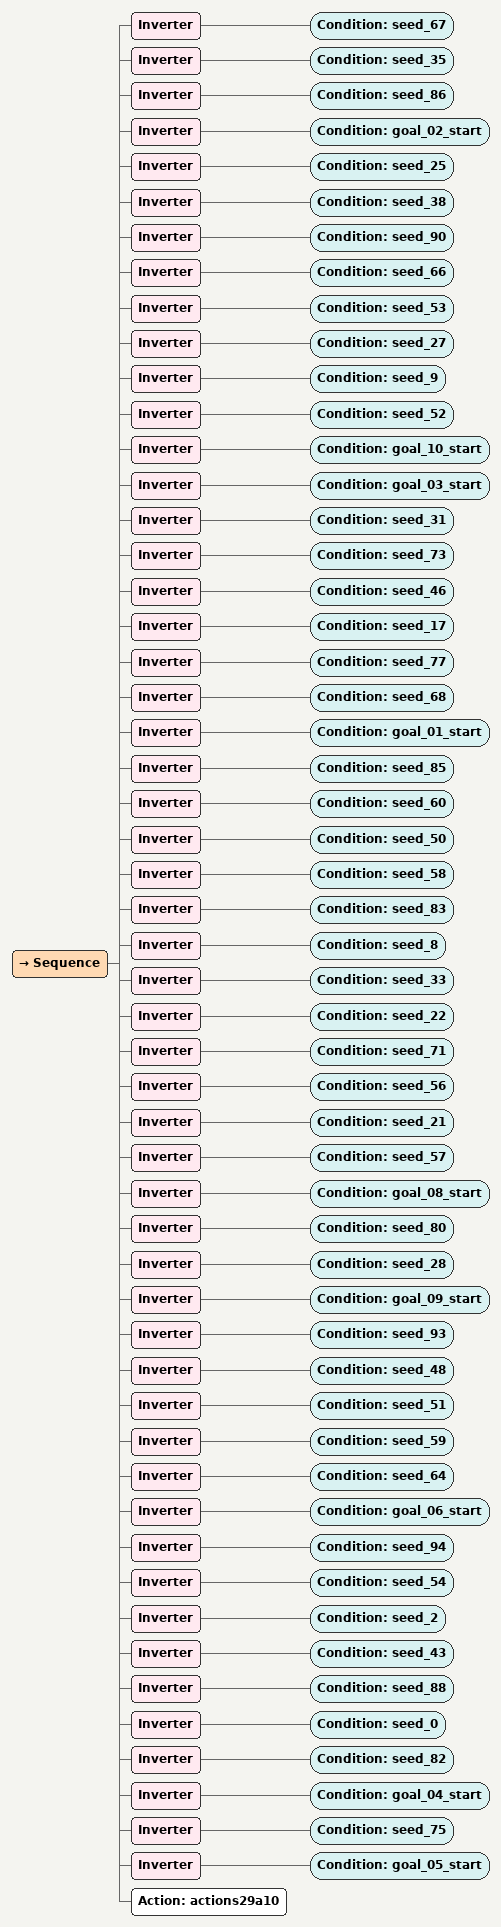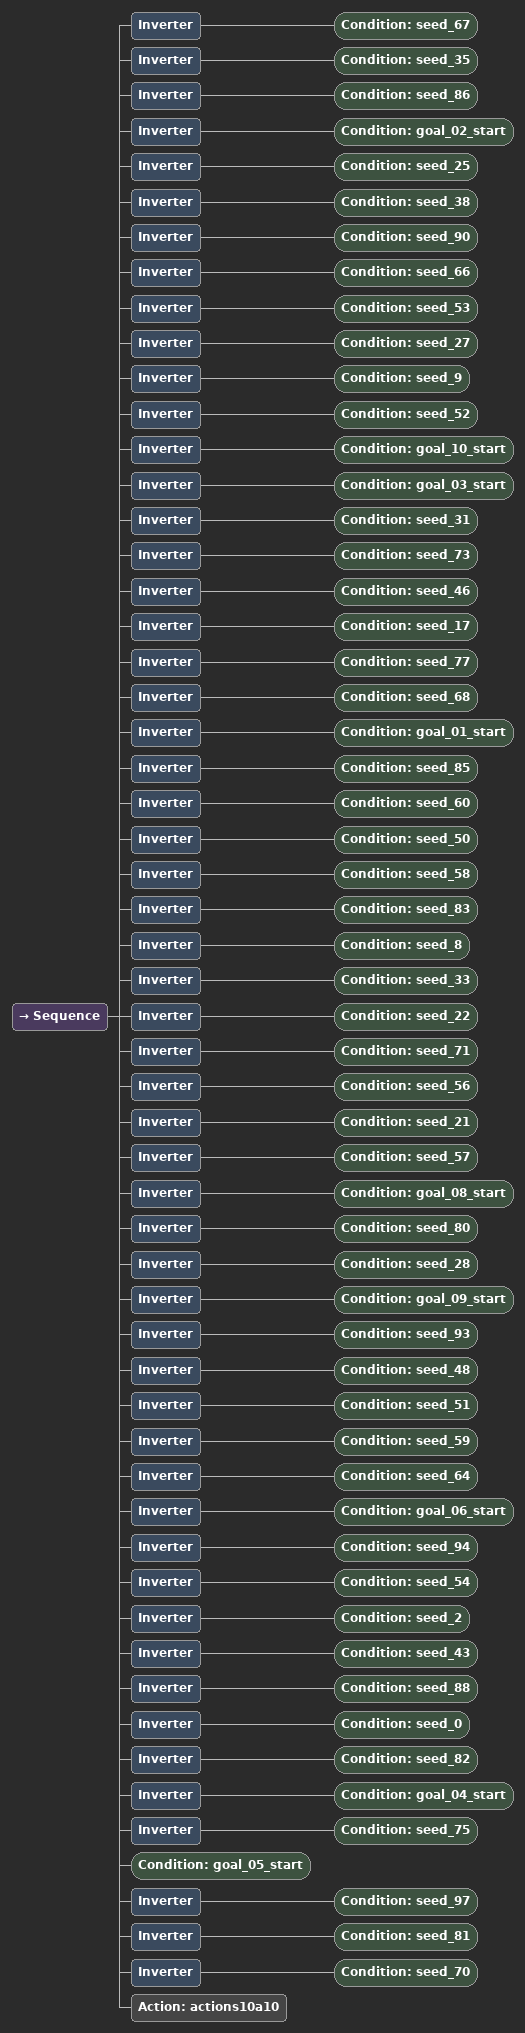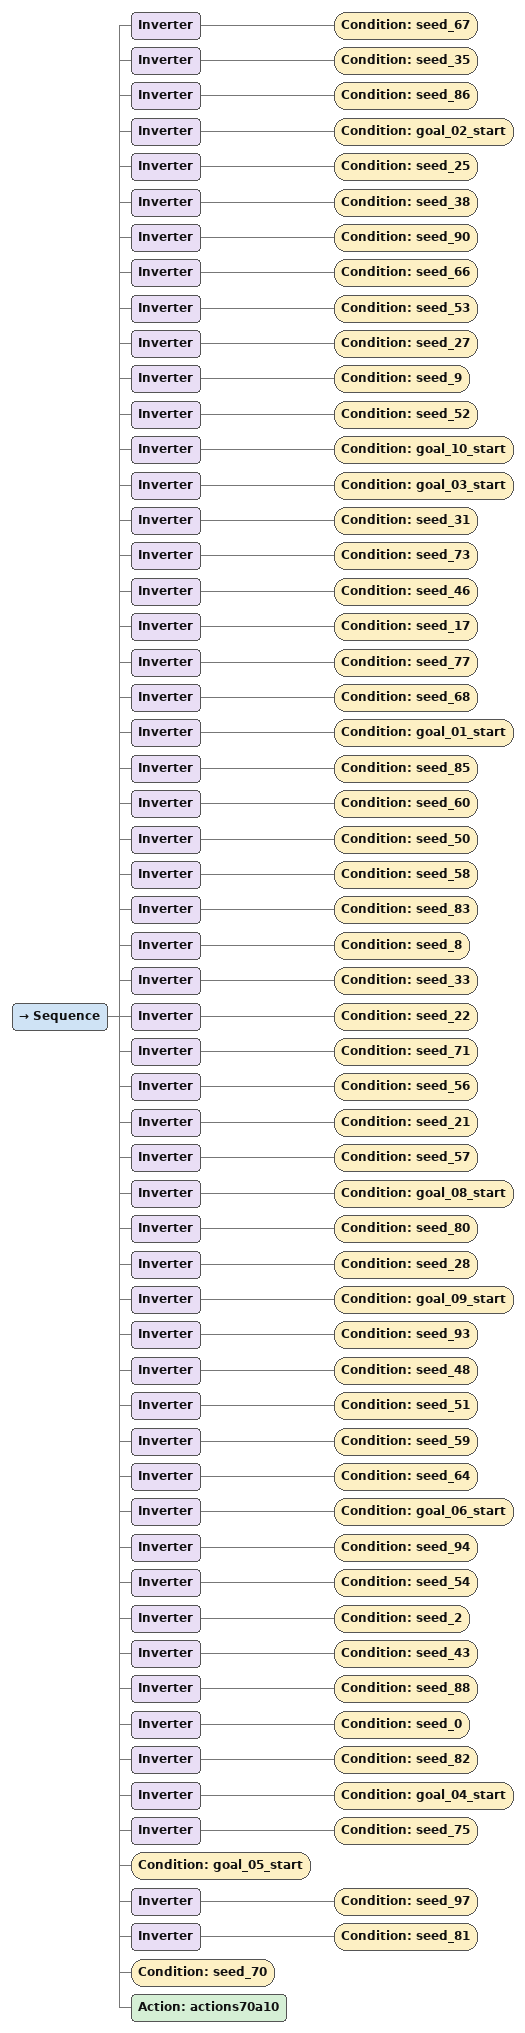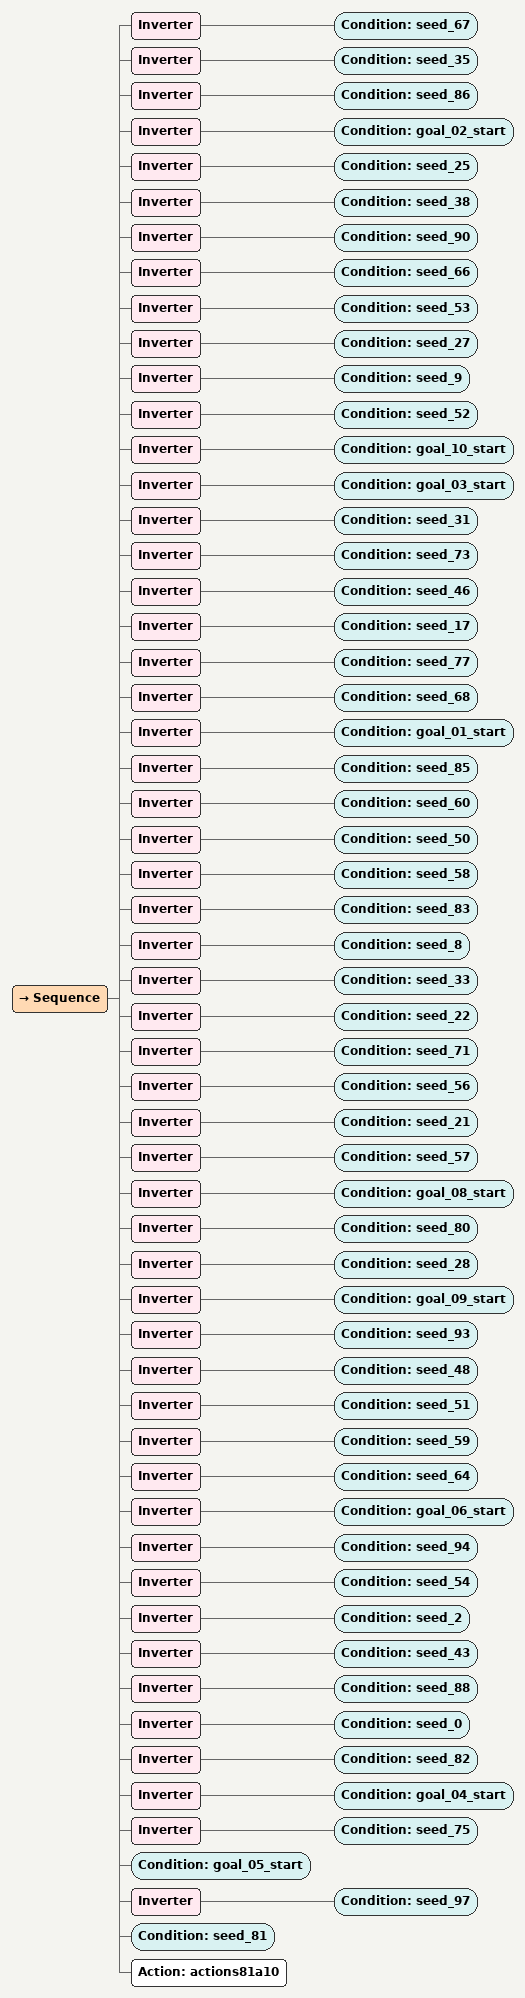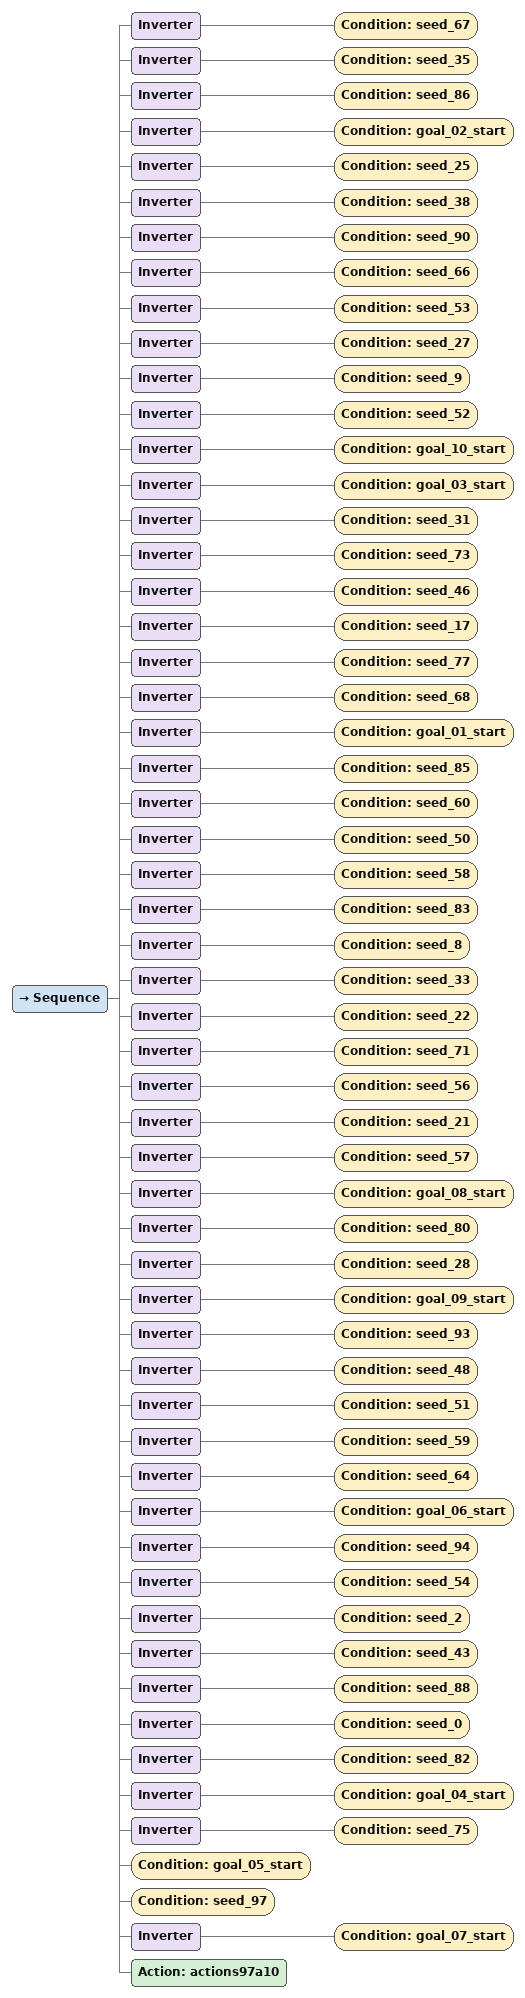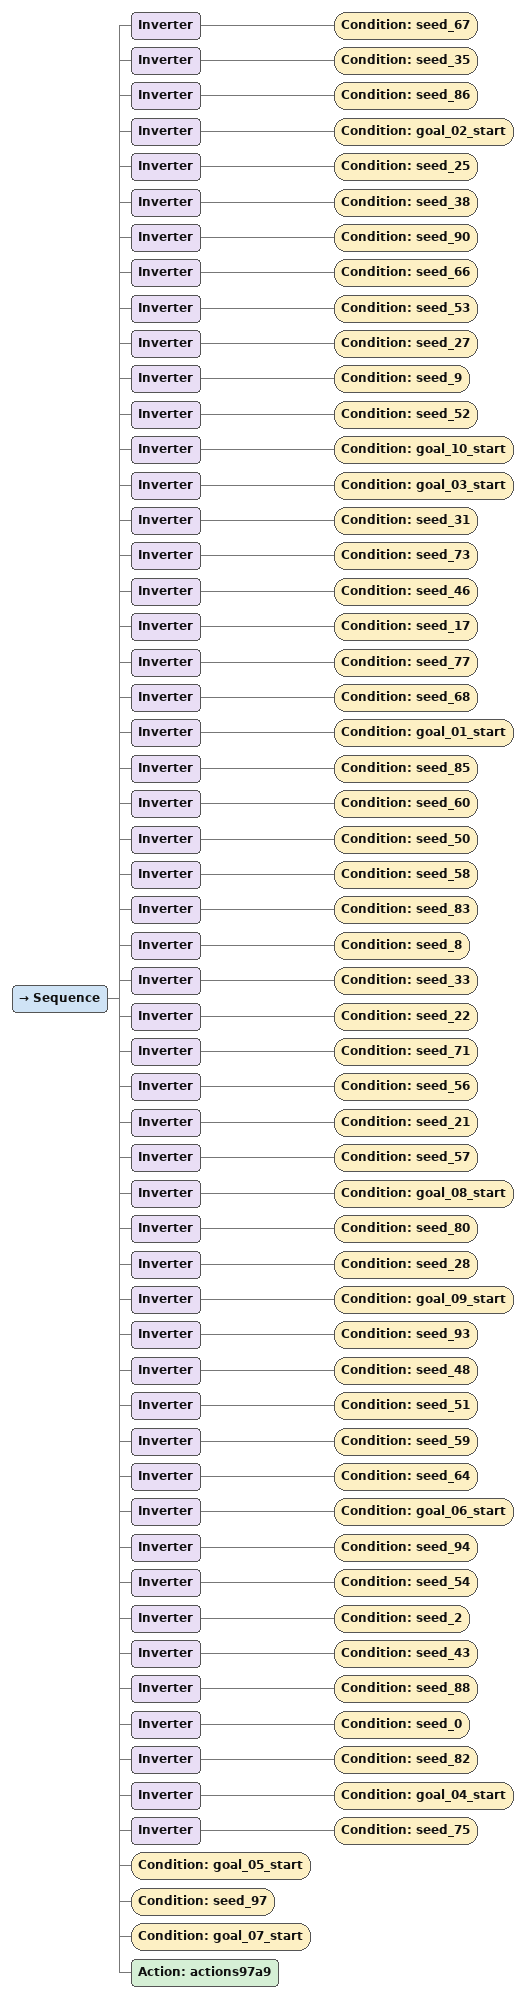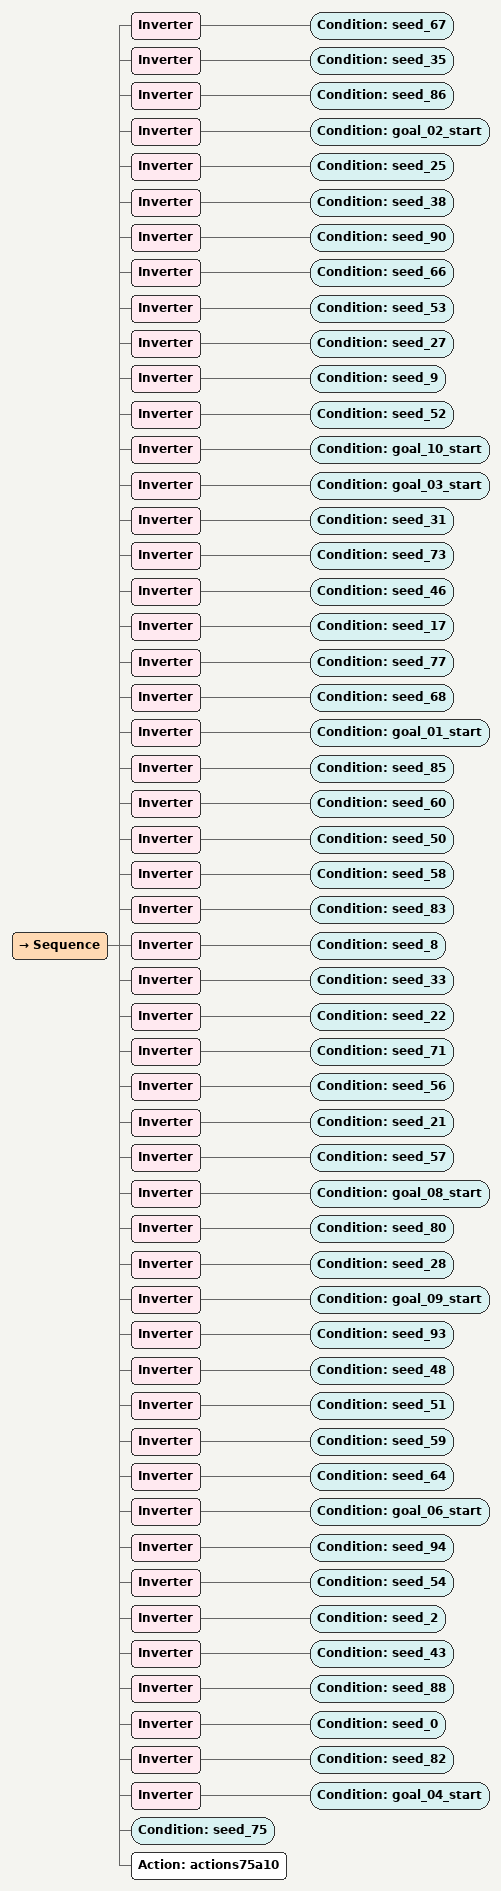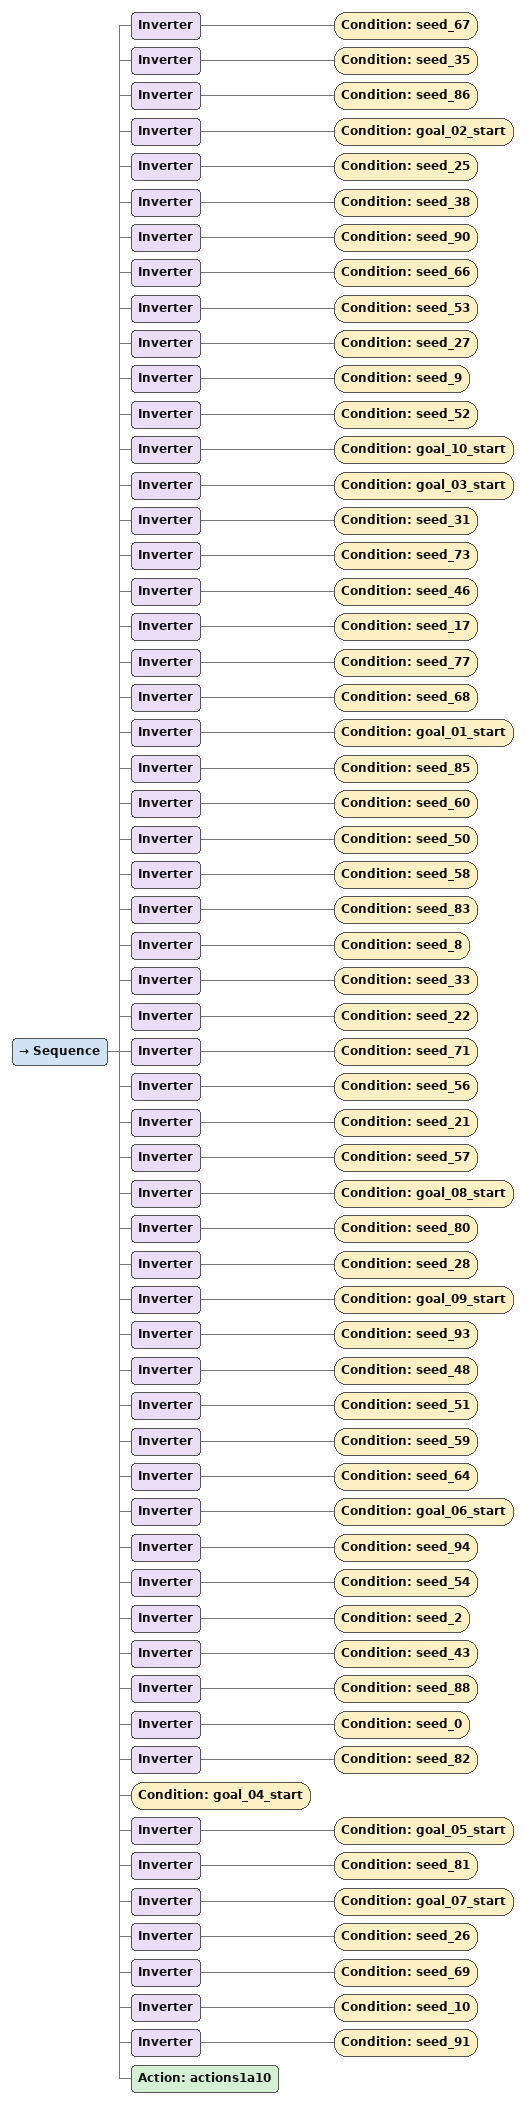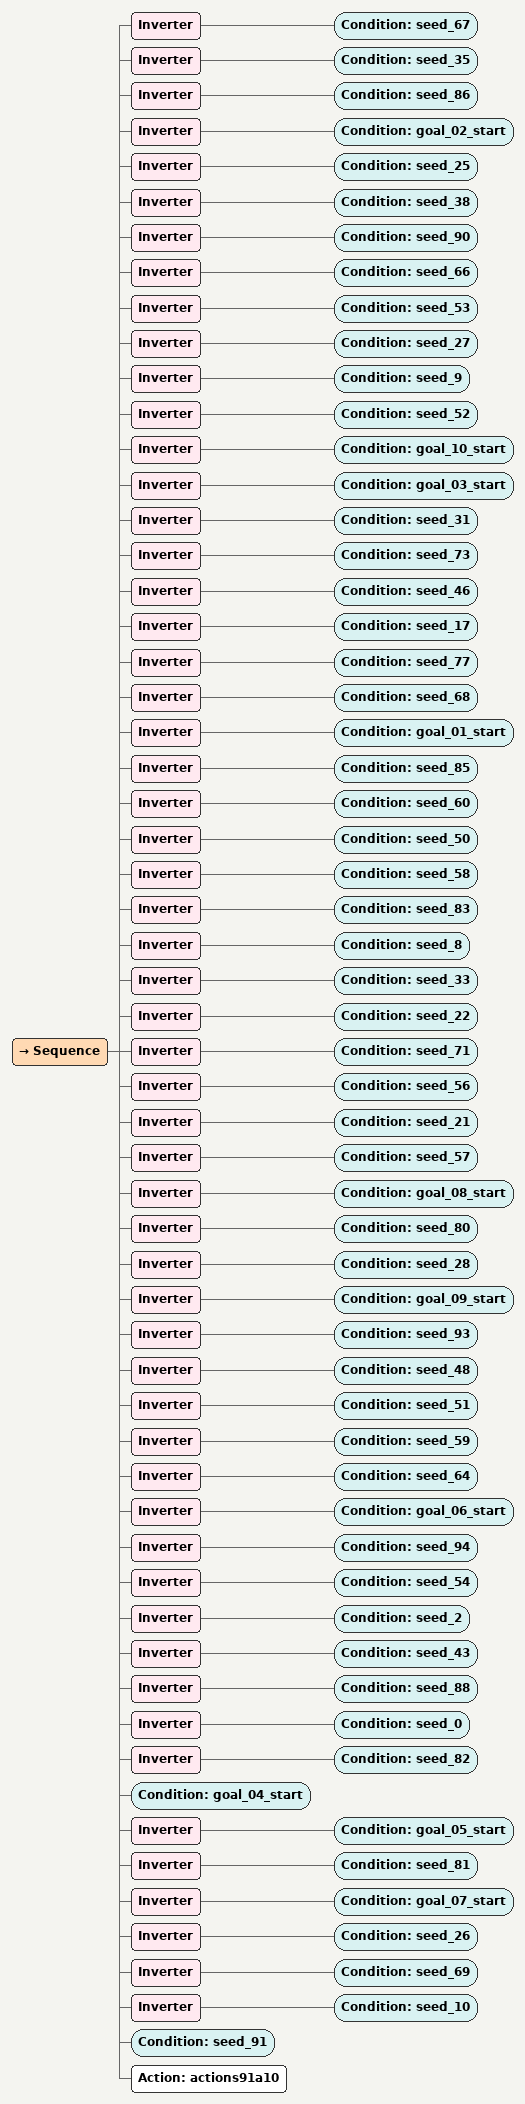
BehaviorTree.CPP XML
<Sequence>
  <Inverter>
    <Condition ID="seed_67"/>
  </Inverter>
  <Inverter>
    <Condition ID="seed_35"/>
  </Inverter>
  <Inverter>
    <Condition ID="seed_86"/>
  </Inverter>
  <Inverter>
    <Condition ID="goal_02_start"/>
  </Inverter>
  <Inverter>
    <Condition ID="seed_25"/>
  </Inverter>
  <Inverter>
    <Condition ID="seed_38"/>
  </Inverter>
  <Inverter>
    <Condition ID="seed_90"/>
  </Inverter>
  <Inverter>
    <Condition ID="seed_66"/>
  </Inverter>
  <Inverter>
    <Condition ID="seed_53"/>
  </Inverter>
  <Inverter>
    <Condition ID="seed_27"/>
  </Inverter>
  <Inverter>
    <Condition ID="seed_9"/>
  </Inverter>
  <Inverter>
    <Condition ID="seed_52"/>
  </Inverter>
  <Inverter>
    <Condition ID="goal_10_start"/>
  </Inverter>
  <Inverter>
    <Condition ID="goal_03_start"/>
  </Inverter>
  <Inverter>
    <Condition ID="seed_31"/>
  </Inverter>
  <Inverter>
    <Condition ID="seed_73"/>
  </Inverter>
  <Inverter>
    <Condition ID="seed_46"/>
  </Inverter>
  <Inverter>
    <Condition ID="seed_17"/>
  </Inverter>
  <Inverter>
    <Condition ID="seed_77"/>
  </Inverter>
  <Inverter>
    <Condition ID="seed_68"/>
  </Inverter>
  <Inverter>
    <Condition ID="goal_01_start"/>
  </Inverter>
  <Inverter>
    <Condition ID="seed_85"/>
  </Inverter>
  <Inverter>
    <Condition ID="seed_60"/>
  </Inverter>
  <Inverter>
    <Condition ID="seed_50"/>
  </Inverter>
  <Inverter>
    <Condition ID="seed_58"/>
  </Inverter>
  <Inverter>
    <Condition ID="seed_83"/>
  </Inverter>
  <Inverter>
    <Condition ID="seed_8"/>
  </Inverter>
  <Inverter>
    <Condition ID="seed_33"/>
  </Inverter>
  <Inverter>
    <Condition ID="seed_22"/>
  </Inverter>
  <Inverter>
    <Condition ID="seed_71"/>
  </Inverter>
  <Inverter>
    <Condition ID="seed_56"/>
  </Inverter>
  <Inverter>
    <Condition ID="seed_21"/>
  </Inverter>
  <Inverter>
    <Condition ID="seed_57"/>
  </Inverter>
  <Inverter>
    <Condition ID="goal_08_start"/>
  </Inverter>
  <Inverter>
    <Condition ID="seed_80"/>
  </Inverter>
  <Inverter>
    <Condition ID="seed_28"/>
  </Inverter>
  <Inverter>
    <Condition ID="goal_09_start"/>
  </Inverter>
  <Inverter>
    <Condition ID="seed_93"/>
  </Inverter>
  <Inverter>
    <Condition ID="seed_48"/>
  </Inverter>
  <Inverter>
    <Condition ID="seed_51"/>
  </Inverter>
  <Inverter>
    <Condition ID="seed_59"/>
  </Inverter>
  <Inverter>
    <Condition ID="seed_64"/>
  </Inverter>
  <Inverter>
    <Condition ID="goal_06_start"/>
  </Inverter>
  <Inverter>
    <Condition ID="seed_94"/>
  </Inverter>
  <Inverter>
    <Condition ID="seed_54"/>
  </Inverter>
  <Inverter>
    <Condition ID="seed_2"/>
  </Inverter>
  <Inverter>
    <Condition ID="seed_43"/>
  </Inverter>
  <Inverter>
    <Condition ID="seed_88"/>
  </Inverter>
  <Inverter>
    <Condition ID="seed_0"/>
  </Inverter>
  <Inverter>
    <Condition ID="seed_82"/>
  </Inverter>
  <Inverter>
    <Condition ID="goal_04_start"/>
  </Inverter>
  <Inverter>
    <Condition ID="seed_75"/>
  </Inverter>
  <Inverter>
    <Condition ID="goal_05_start"/>
  </Inverter>
  <Action ID="actions29a10"/>
</Sequence>

<Sequence>
  <Inverter>
    <Condition ID="seed_67"/>
  </Inverter>
  <Inverter>
    <Condition ID="seed_35"/>
  </Inverter>
  <Inverter>
    <Condition ID="seed_86"/>
  </Inverter>
  <Inverter>
    <Condition ID="goal_02_start"/>
  </Inverter>
  <Inverter>
    <Condition ID="seed_25"/>
  </Inverter>
  <Inverter>
    <Condition ID="seed_38"/>
  </Inverter>
  <Inverter>
    <Condition ID="seed_90"/>
  </Inverter>
  <Inverter>
    <Condition ID="seed_66"/>
  </Inverter>
  <Inverter>
    <Condition ID="seed_53"/>
  </Inverter>
  <Inverter>
    <Condition ID="seed_27"/>
  </Inverter>
  <Inverter>
    <Condition ID="seed_9"/>
  </Inverter>
  <Inverter>
    <Condition ID="seed_52"/>
  </Inverter>
  <Inverter>
    <Condition ID="goal_10_start"/>
  </Inverter>
  <Inverter>
    <Condition ID="goal_03_start"/>
  </Inverter>
  <Inverter>
    <Condition ID="seed_31"/>
  </Inverter>
  <Inverter>
    <Condition ID="seed_73"/>
  </Inverter>
  <Inverter>
    <Condition ID="seed_46"/>
  </Inverter>
  <Inverter>
    <Condition ID="seed_17"/>
  </Inverter>
  <Inverter>
    <Condition ID="seed_77"/>
  </Inverter>
  <Inverter>
    <Condition ID="seed_68"/>
  </Inverter>
  <Inverter>
    <Condition ID="goal_01_start"/>
  </Inverter>
  <Inverter>
    <Condition ID="seed_85"/>
  </Inverter>
  <Inverter>
    <Condition ID="seed_60"/>
  </Inverter>
  <Inverter>
    <Condition ID="seed_50"/>
  </Inverter>
  <Inverter>
    <Condition ID="seed_58"/>
  </Inverter>
  <Inverter>
    <Condition ID="seed_83"/>
  </Inverter>
  <Inverter>
    <Condition ID="seed_8"/>
  </Inverter>
  <Inverter>
    <Condition ID="seed_33"/>
  </Inverter>
  <Inverter>
    <Condition ID="seed_22"/>
  </Inverter>
  <Inverter>
    <Condition ID="seed_71"/>
  </Inverter>
  <Inverter>
    <Condition ID="seed_56"/>
  </Inverter>
  <Inverter>
    <Condition ID="seed_21"/>
  </Inverter>
  <Inverter>
    <Condition ID="seed_57"/>
  </Inverter>
  <Inverter>
    <Condition ID="goal_08_start"/>
  </Inverter>
  <Inverter>
    <Condition ID="seed_80"/>
  </Inverter>
  <Inverter>
    <Condition ID="seed_28"/>
  </Inverter>
  <Inverter>
    <Condition ID="goal_09_start"/>
  </Inverter>
  <Inverter>
    <Condition ID="seed_93"/>
  </Inverter>
  <Inverter>
    <Condition ID="seed_48"/>
  </Inverter>
  <Inverter>
    <Condition ID="seed_51"/>
  </Inverter>
  <Inverter>
    <Condition ID="seed_59"/>
  </Inverter>
  <Inverter>
    <Condition ID="seed_64"/>
  </Inverter>
  <Inverter>
    <Condition ID="goal_06_start"/>
  </Inverter>
  <Inverter>
    <Condition ID="seed_94"/>
  </Inverter>
  <Inverter>
    <Condition ID="seed_54"/>
  </Inverter>
  <Inverter>
    <Condition ID="seed_2"/>
  </Inverter>
  <Inverter>
    <Condition ID="seed_43"/>
  </Inverter>
  <Inverter>
    <Condition ID="seed_88"/>
  </Inverter>
  <Inverter>
    <Condition ID="seed_0"/>
  </Inverter>
  <Inverter>
    <Condition ID="seed_82"/>
  </Inverter>
  <Inverter>
    <Condition ID="goal_04_start"/>
  </Inverter>
  <Inverter>
    <Condition ID="seed_75"/>
  </Inverter>
  <Condition ID="goal_05_start"/>
  <Inverter>
    <Condition ID="seed_97"/>
  </Inverter>
  <Inverter>
    <Condition ID="seed_81"/>
  </Inverter>
  <Inverter>
    <Condition ID="seed_70"/>
  </Inverter>
  <Action ID="actions10a10"/>
</Sequence>

<Sequence>
  <Inverter>
    <Condition ID="seed_67"/>
  </Inverter>
  <Inverter>
    <Condition ID="seed_35"/>
  </Inverter>
  <Inverter>
    <Condition ID="seed_86"/>
  </Inverter>
  <Inverter>
    <Condition ID="goal_02_start"/>
  </Inverter>
  <Inverter>
    <Condition ID="seed_25"/>
  </Inverter>
  <Inverter>
    <Condition ID="seed_38"/>
  </Inverter>
  <Inverter>
    <Condition ID="seed_90"/>
  </Inverter>
  <Inverter>
    <Condition ID="seed_66"/>
  </Inverter>
  <Inverter>
    <Condition ID="seed_53"/>
  </Inverter>
  <Inverter>
    <Condition ID="seed_27"/>
  </Inverter>
  <Inverter>
    <Condition ID="seed_9"/>
  </Inverter>
  <Inverter>
    <Condition ID="seed_52"/>
  </Inverter>
  <Inverter>
    <Condition ID="goal_10_start"/>
  </Inverter>
  <Inverter>
    <Condition ID="goal_03_start"/>
  </Inverter>
  <Inverter>
    <Condition ID="seed_31"/>
  </Inverter>
  <Inverter>
    <Condition ID="seed_73"/>
  </Inverter>
  <Inverter>
    <Condition ID="seed_46"/>
  </Inverter>
  <Inverter>
    <Condition ID="seed_17"/>
  </Inverter>
  <Inverter>
    <Condition ID="seed_77"/>
  </Inverter>
  <Inverter>
    <Condition ID="seed_68"/>
  </Inverter>
  <Inverter>
    <Condition ID="goal_01_start"/>
  </Inverter>
  <Inverter>
    <Condition ID="seed_85"/>
  </Inverter>
  <Inverter>
    <Condition ID="seed_60"/>
  </Inverter>
  <Inverter>
    <Condition ID="seed_50"/>
  </Inverter>
  <Inverter>
    <Condition ID="seed_58"/>
  </Inverter>
  <Inverter>
    <Condition ID="seed_83"/>
  </Inverter>
  <Inverter>
    <Condition ID="seed_8"/>
  </Inverter>
  <Inverter>
    <Condition ID="seed_33"/>
  </Inverter>
  <Inverter>
    <Condition ID="seed_22"/>
  </Inverter>
  <Inverter>
    <Condition ID="seed_71"/>
  </Inverter>
  <Inverter>
    <Condition ID="seed_56"/>
  </Inverter>
  <Inverter>
    <Condition ID="seed_21"/>
  </Inverter>
  <Inverter>
    <Condition ID="seed_57"/>
  </Inverter>
  <Inverter>
    <Condition ID="goal_08_start"/>
  </Inverter>
  <Inverter>
    <Condition ID="seed_80"/>
  </Inverter>
  <Inverter>
    <Condition ID="seed_28"/>
  </Inverter>
  <Inverter>
    <Condition ID="goal_09_start"/>
  </Inverter>
  <Inverter>
    <Condition ID="seed_93"/>
  </Inverter>
  <Inverter>
    <Condition ID="seed_48"/>
  </Inverter>
  <Inverter>
    <Condition ID="seed_51"/>
  </Inverter>
  <Inverter>
    <Condition ID="seed_59"/>
  </Inverter>
  <Inverter>
    <Condition ID="seed_64"/>
  </Inverter>
  <Inverter>
    <Condition ID="goal_06_start"/>
  </Inverter>
  <Inverter>
    <Condition ID="seed_94"/>
  </Inverter>
  <Inverter>
    <Condition ID="seed_54"/>
  </Inverter>
  <Inverter>
    <Condition ID="seed_2"/>
  </Inverter>
  <Inverter>
    <Condition ID="seed_43"/>
  </Inverter>
  <Inverter>
    <Condition ID="seed_88"/>
  </Inverter>
  <Inverter>
    <Condition ID="seed_0"/>
  </Inverter>
  <Inverter>
    <Condition ID="seed_82"/>
  </Inverter>
  <Inverter>
    <Condition ID="goal_04_start"/>
  </Inverter>
  <Inverter>
    <Condition ID="seed_75"/>
  </Inverter>
  <Condition ID="goal_05_start"/>
  <Inverter>
    <Condition ID="seed_97"/>
  </Inverter>
  <Inverter>
    <Condition ID="seed_81"/>
  </Inverter>
  <Condition ID="seed_70"/>
  <Action ID="actions70a10"/>
</Sequence>

<Sequence>
  <Inverter>
    <Condition ID="seed_67"/>
  </Inverter>
  <Inverter>
    <Condition ID="seed_35"/>
  </Inverter>
  <Inverter>
    <Condition ID="seed_86"/>
  </Inverter>
  <Inverter>
    <Condition ID="goal_02_start"/>
  </Inverter>
  <Inverter>
    <Condition ID="seed_25"/>
  </Inverter>
  <Inverter>
    <Condition ID="seed_38"/>
  </Inverter>
  <Inverter>
    <Condition ID="seed_90"/>
  </Inverter>
  <Inverter>
    <Condition ID="seed_66"/>
  </Inverter>
  <Inverter>
    <Condition ID="seed_53"/>
  </Inverter>
  <Inverter>
    <Condition ID="seed_27"/>
  </Inverter>
  <Inverter>
    <Condition ID="seed_9"/>
  </Inverter>
  <Inverter>
    <Condition ID="seed_52"/>
  </Inverter>
  <Inverter>
    <Condition ID="goal_10_start"/>
  </Inverter>
  <Inverter>
    <Condition ID="goal_03_start"/>
  </Inverter>
  <Inverter>
    <Condition ID="seed_31"/>
  </Inverter>
  <Inverter>
    <Condition ID="seed_73"/>
  </Inverter>
  <Inverter>
    <Condition ID="seed_46"/>
  </Inverter>
  <Inverter>
    <Condition ID="seed_17"/>
  </Inverter>
  <Inverter>
    <Condition ID="seed_77"/>
  </Inverter>
  <Inverter>
    <Condition ID="seed_68"/>
  </Inverter>
  <Inverter>
    <Condition ID="goal_01_start"/>
  </Inverter>
  <Inverter>
    <Condition ID="seed_85"/>
  </Inverter>
  <Inverter>
    <Condition ID="seed_60"/>
  </Inverter>
  <Inverter>
    <Condition ID="seed_50"/>
  </Inverter>
  <Inverter>
    <Condition ID="seed_58"/>
  </Inverter>
  <Inverter>
    <Condition ID="seed_83"/>
  </Inverter>
  <Inverter>
    <Condition ID="seed_8"/>
  </Inverter>
  <Inverter>
    <Condition ID="seed_33"/>
  </Inverter>
  <Inverter>
    <Condition ID="seed_22"/>
  </Inverter>
  <Inverter>
    <Condition ID="seed_71"/>
  </Inverter>
  <Inverter>
    <Condition ID="seed_56"/>
  </Inverter>
  <Inverter>
    <Condition ID="seed_21"/>
  </Inverter>
  <Inverter>
    <Condition ID="seed_57"/>
  </Inverter>
  <Inverter>
    <Condition ID="goal_08_start"/>
  </Inverter>
  <Inverter>
    <Condition ID="seed_80"/>
  </Inverter>
  <Inverter>
    <Condition ID="seed_28"/>
  </Inverter>
  <Inverter>
    <Condition ID="goal_09_start"/>
  </Inverter>
  <Inverter>
    <Condition ID="seed_93"/>
  </Inverter>
  <Inverter>
    <Condition ID="seed_48"/>
  </Inverter>
  <Inverter>
    <Condition ID="seed_51"/>
  </Inverter>
  <Inverter>
    <Condition ID="seed_59"/>
  </Inverter>
  <Inverter>
    <Condition ID="seed_64"/>
  </Inverter>
  <Inverter>
    <Condition ID="goal_06_start"/>
  </Inverter>
  <Inverter>
    <Condition ID="seed_94"/>
  </Inverter>
  <Inverter>
    <Condition ID="seed_54"/>
  </Inverter>
  <Inverter>
    <Condition ID="seed_2"/>
  </Inverter>
  <Inverter>
    <Condition ID="seed_43"/>
  </Inverter>
  <Inverter>
    <Condition ID="seed_88"/>
  </Inverter>
  <Inverter>
    <Condition ID="seed_0"/>
  </Inverter>
  <Inverter>
    <Condition ID="seed_82"/>
  </Inverter>
  <Inverter>
    <Condition ID="goal_04_start"/>
  </Inverter>
  <Inverter>
    <Condition ID="seed_75"/>
  </Inverter>
  <Condition ID="goal_05_start"/>
  <Inverter>
    <Condition ID="seed_97"/>
  </Inverter>
  <Condition ID="seed_81"/>
  <Action ID="actions81a10"/>
</Sequence>

<Sequence>
  <Inverter>
    <Condition ID="seed_67"/>
  </Inverter>
  <Inverter>
    <Condition ID="seed_35"/>
  </Inverter>
  <Inverter>
    <Condition ID="seed_86"/>
  </Inverter>
  <Inverter>
    <Condition ID="goal_02_start"/>
  </Inverter>
  <Inverter>
    <Condition ID="seed_25"/>
  </Inverter>
  <Inverter>
    <Condition ID="seed_38"/>
  </Inverter>
  <Inverter>
    <Condition ID="seed_90"/>
  </Inverter>
  <Inverter>
    <Condition ID="seed_66"/>
  </Inverter>
  <Inverter>
    <Condition ID="seed_53"/>
  </Inverter>
  <Inverter>
    <Condition ID="seed_27"/>
  </Inverter>
  <Inverter>
    <Condition ID="seed_9"/>
  </Inverter>
  <Inverter>
    <Condition ID="seed_52"/>
  </Inverter>
  <Inverter>
    <Condition ID="goal_10_start"/>
  </Inverter>
  <Inverter>
    <Condition ID="goal_03_start"/>
  </Inverter>
  <Inverter>
    <Condition ID="seed_31"/>
  </Inverter>
  <Inverter>
    <Condition ID="seed_73"/>
  </Inverter>
  <Inverter>
    <Condition ID="seed_46"/>
  </Inverter>
  <Inverter>
    <Condition ID="seed_17"/>
  </Inverter>
  <Inverter>
    <Condition ID="seed_77"/>
  </Inverter>
  <Inverter>
    <Condition ID="seed_68"/>
  </Inverter>
  <Inverter>
    <Condition ID="goal_01_start"/>
  </Inverter>
  <Inverter>
    <Condition ID="seed_85"/>
  </Inverter>
  <Inverter>
    <Condition ID="seed_60"/>
  </Inverter>
  <Inverter>
    <Condition ID="seed_50"/>
  </Inverter>
  <Inverter>
    <Condition ID="seed_58"/>
  </Inverter>
  <Inverter>
    <Condition ID="seed_83"/>
  </Inverter>
  <Inverter>
    <Condition ID="seed_8"/>
  </Inverter>
  <Inverter>
    <Condition ID="seed_33"/>
  </Inverter>
  <Inverter>
    <Condition ID="seed_22"/>
  </Inverter>
  <Inverter>
    <Condition ID="seed_71"/>
  </Inverter>
  <Inverter>
    <Condition ID="seed_56"/>
  </Inverter>
  <Inverter>
    <Condition ID="seed_21"/>
  </Inverter>
  <Inverter>
    <Condition ID="seed_57"/>
  </Inverter>
  <Inverter>
    <Condition ID="goal_08_start"/>
  </Inverter>
  <Inverter>
    <Condition ID="seed_80"/>
  </Inverter>
  <Inverter>
    <Condition ID="seed_28"/>
  </Inverter>
  <Inverter>
    <Condition ID="goal_09_start"/>
  </Inverter>
  <Inverter>
    <Condition ID="seed_93"/>
  </Inverter>
  <Inverter>
    <Condition ID="seed_48"/>
  </Inverter>
  <Inverter>
    <Condition ID="seed_51"/>
  </Inverter>
  <Inverter>
    <Condition ID="seed_59"/>
  </Inverter>
  <Inverter>
    <Condition ID="seed_64"/>
  </Inverter>
  <Inverter>
    <Condition ID="goal_06_start"/>
  </Inverter>
  <Inverter>
    <Condition ID="seed_94"/>
  </Inverter>
  <Inverter>
    <Condition ID="seed_54"/>
  </Inverter>
  <Inverter>
    <Condition ID="seed_2"/>
  </Inverter>
  <Inverter>
    <Condition ID="seed_43"/>
  </Inverter>
  <Inverter>
    <Condition ID="seed_88"/>
  </Inverter>
  <Inverter>
    <Condition ID="seed_0"/>
  </Inverter>
  <Inverter>
    <Condition ID="seed_82"/>
  </Inverter>
  <Inverter>
    <Condition ID="goal_04_start"/>
  </Inverter>
  <Inverter>
    <Condition ID="seed_75"/>
  </Inverter>
  <Condition ID="goal_05_start"/>
  <Condition ID="seed_97"/>
  <Inverter>
    <Condition ID="goal_07_start"/>
  </Inverter>
  <Action ID="actions97a10"/>
</Sequence>

<Sequence>
  <Inverter>
    <Condition ID="seed_67"/>
  </Inverter>
  <Inverter>
    <Condition ID="seed_35"/>
  </Inverter>
  <Inverter>
    <Condition ID="seed_86"/>
  </Inverter>
  <Inverter>
    <Condition ID="goal_02_start"/>
  </Inverter>
  <Inverter>
    <Condition ID="seed_25"/>
  </Inverter>
  <Inverter>
    <Condition ID="seed_38"/>
  </Inverter>
  <Inverter>
    <Condition ID="seed_90"/>
  </Inverter>
  <Inverter>
    <Condition ID="seed_66"/>
  </Inverter>
  <Inverter>
    <Condition ID="seed_53"/>
  </Inverter>
  <Inverter>
    <Condition ID="seed_27"/>
  </Inverter>
  <Inverter>
    <Condition ID="seed_9"/>
  </Inverter>
  <Inverter>
    <Condition ID="seed_52"/>
  </Inverter>
  <Inverter>
    <Condition ID="goal_10_start"/>
  </Inverter>
  <Inverter>
    <Condition ID="goal_03_start"/>
  </Inverter>
  <Inverter>
    <Condition ID="seed_31"/>
  </Inverter>
  <Inverter>
    <Condition ID="seed_73"/>
  </Inverter>
  <Inverter>
    <Condition ID="seed_46"/>
  </Inverter>
  <Inverter>
    <Condition ID="seed_17"/>
  </Inverter>
  <Inverter>
    <Condition ID="seed_77"/>
  </Inverter>
  <Inverter>
    <Condition ID="seed_68"/>
  </Inverter>
  <Inverter>
    <Condition ID="goal_01_start"/>
  </Inverter>
  <Inverter>
    <Condition ID="seed_85"/>
  </Inverter>
  <Inverter>
    <Condition ID="seed_60"/>
  </Inverter>
  <Inverter>
    <Condition ID="seed_50"/>
  </Inverter>
  <Inverter>
    <Condition ID="seed_58"/>
  </Inverter>
  <Inverter>
    <Condition ID="seed_83"/>
  </Inverter>
  <Inverter>
    <Condition ID="seed_8"/>
  </Inverter>
  <Inverter>
    <Condition ID="seed_33"/>
  </Inverter>
  <Inverter>
    <Condition ID="seed_22"/>
  </Inverter>
  <Inverter>
    <Condition ID="seed_71"/>
  </Inverter>
  <Inverter>
    <Condition ID="seed_56"/>
  </Inverter>
  <Inverter>
    <Condition ID="seed_21"/>
  </Inverter>
  <Inverter>
    <Condition ID="seed_57"/>
  </Inverter>
  <Inverter>
    <Condition ID="goal_08_start"/>
  </Inverter>
  <Inverter>
    <Condition ID="seed_80"/>
  </Inverter>
  <Inverter>
    <Condition ID="seed_28"/>
  </Inverter>
  <Inverter>
    <Condition ID="goal_09_start"/>
  </Inverter>
  <Inverter>
    <Condition ID="seed_93"/>
  </Inverter>
  <Inverter>
    <Condition ID="seed_48"/>
  </Inverter>
  <Inverter>
    <Condition ID="seed_51"/>
  </Inverter>
  <Inverter>
    <Condition ID="seed_59"/>
  </Inverter>
  <Inverter>
    <Condition ID="seed_64"/>
  </Inverter>
  <Inverter>
    <Condition ID="goal_06_start"/>
  </Inverter>
  <Inverter>
    <Condition ID="seed_94"/>
  </Inverter>
  <Inverter>
    <Condition ID="seed_54"/>
  </Inverter>
  <Inverter>
    <Condition ID="seed_2"/>
  </Inverter>
  <Inverter>
    <Condition ID="seed_43"/>
  </Inverter>
  <Inverter>
    <Condition ID="seed_88"/>
  </Inverter>
  <Inverter>
    <Condition ID="seed_0"/>
  </Inverter>
  <Inverter>
    <Condition ID="seed_82"/>
  </Inverter>
  <Inverter>
    <Condition ID="goal_04_start"/>
  </Inverter>
  <Inverter>
    <Condition ID="seed_75"/>
  </Inverter>
  <Condition ID="goal_05_start"/>
  <Condition ID="seed_97"/>
  <Condition ID="goal_07_start"/>
  <Action ID="actions97a9"/>
</Sequence>

<Sequence>
  <Inverter>
    <Condition ID="seed_67"/>
  </Inverter>
  <Inverter>
    <Condition ID="seed_35"/>
  </Inverter>
  <Inverter>
    <Condition ID="seed_86"/>
  </Inverter>
  <Inverter>
    <Condition ID="goal_02_start"/>
  </Inverter>
  <Inverter>
    <Condition ID="seed_25"/>
  </Inverter>
  <Inverter>
    <Condition ID="seed_38"/>
  </Inverter>
  <Inverter>
    <Condition ID="seed_90"/>
  </Inverter>
  <Inverter>
    <Condition ID="seed_66"/>
  </Inverter>
  <Inverter>
    <Condition ID="seed_53"/>
  </Inverter>
  <Inverter>
    <Condition ID="seed_27"/>
  </Inverter>
  <Inverter>
    <Condition ID="seed_9"/>
  </Inverter>
  <Inverter>
    <Condition ID="seed_52"/>
  </Inverter>
  <Inverter>
    <Condition ID="goal_10_start"/>
  </Inverter>
  <Inverter>
    <Condition ID="goal_03_start"/>
  </Inverter>
  <Inverter>
    <Condition ID="seed_31"/>
  </Inverter>
  <Inverter>
    <Condition ID="seed_73"/>
  </Inverter>
  <Inverter>
    <Condition ID="seed_46"/>
  </Inverter>
  <Inverter>
    <Condition ID="seed_17"/>
  </Inverter>
  <Inverter>
    <Condition ID="seed_77"/>
  </Inverter>
  <Inverter>
    <Condition ID="seed_68"/>
  </Inverter>
  <Inverter>
    <Condition ID="goal_01_start"/>
  </Inverter>
  <Inverter>
    <Condition ID="seed_85"/>
  </Inverter>
  <Inverter>
    <Condition ID="seed_60"/>
  </Inverter>
  <Inverter>
    <Condition ID="seed_50"/>
  </Inverter>
  <Inverter>
    <Condition ID="seed_58"/>
  </Inverter>
  <Inverter>
    <Condition ID="seed_83"/>
  </Inverter>
  <Inverter>
    <Condition ID="seed_8"/>
  </Inverter>
  <Inverter>
    <Condition ID="seed_33"/>
  </Inverter>
  <Inverter>
    <Condition ID="seed_22"/>
  </Inverter>
  <Inverter>
    <Condition ID="seed_71"/>
  </Inverter>
  <Inverter>
    <Condition ID="seed_56"/>
  </Inverter>
  <Inverter>
    <Condition ID="seed_21"/>
  </Inverter>
  <Inverter>
    <Condition ID="seed_57"/>
  </Inverter>
  <Inverter>
    <Condition ID="goal_08_start"/>
  </Inverter>
  <Inverter>
    <Condition ID="seed_80"/>
  </Inverter>
  <Inverter>
    <Condition ID="seed_28"/>
  </Inverter>
  <Inverter>
    <Condition ID="goal_09_start"/>
  </Inverter>
  <Inverter>
    <Condition ID="seed_93"/>
  </Inverter>
  <Inverter>
    <Condition ID="seed_48"/>
  </Inverter>
  <Inverter>
    <Condition ID="seed_51"/>
  </Inverter>
  <Inverter>
    <Condition ID="seed_59"/>
  </Inverter>
  <Inverter>
    <Condition ID="seed_64"/>
  </Inverter>
  <Inverter>
    <Condition ID="goal_06_start"/>
  </Inverter>
  <Inverter>
    <Condition ID="seed_94"/>
  </Inverter>
  <Inverter>
    <Condition ID="seed_54"/>
  </Inverter>
  <Inverter>
    <Condition ID="seed_2"/>
  </Inverter>
  <Inverter>
    <Condition ID="seed_43"/>
  </Inverter>
  <Inverter>
    <Condition ID="seed_88"/>
  </Inverter>
  <Inverter>
    <Condition ID="seed_0"/>
  </Inverter>
  <Inverter>
    <Condition ID="seed_82"/>
  </Inverter>
  <Inverter>
    <Condition ID="goal_04_start"/>
  </Inverter>
  <Condition ID="seed_75"/>
  <Action ID="actions75a10"/>
</Sequence>

<Sequence>
  <Inverter>
    <Condition ID="seed_67"/>
  </Inverter>
  <Inverter>
    <Condition ID="seed_35"/>
  </Inverter>
  <Inverter>
    <Condition ID="seed_86"/>
  </Inverter>
  <Inverter>
    <Condition ID="goal_02_start"/>
  </Inverter>
  <Inverter>
    <Condition ID="seed_25"/>
  </Inverter>
  <Inverter>
    <Condition ID="seed_38"/>
  </Inverter>
  <Inverter>
    <Condition ID="seed_90"/>
  </Inverter>
  <Inverter>
    <Condition ID="seed_66"/>
  </Inverter>
  <Inverter>
    <Condition ID="seed_53"/>
  </Inverter>
  <Inverter>
    <Condition ID="seed_27"/>
  </Inverter>
  <Inverter>
    <Condition ID="seed_9"/>
  </Inverter>
  <Inverter>
    <Condition ID="seed_52"/>
  </Inverter>
  <Inverter>
    <Condition ID="goal_10_start"/>
  </Inverter>
  <Inverter>
    <Condition ID="goal_03_start"/>
  </Inverter>
  <Inverter>
    <Condition ID="seed_31"/>
  </Inverter>
  <Inverter>
    <Condition ID="seed_73"/>
  </Inverter>
  <Inverter>
    <Condition ID="seed_46"/>
  </Inverter>
  <Inverter>
    <Condition ID="seed_17"/>
  </Inverter>
  <Inverter>
    <Condition ID="seed_77"/>
  </Inverter>
  <Inverter>
    <Condition ID="seed_68"/>
  </Inverter>
  <Inverter>
    <Condition ID="goal_01_start"/>
  </Inverter>
  <Inverter>
    <Condition ID="seed_85"/>
  </Inverter>
  <Inverter>
    <Condition ID="seed_60"/>
  </Inverter>
  <Inverter>
    <Condition ID="seed_50"/>
  </Inverter>
  <Inverter>
    <Condition ID="seed_58"/>
  </Inverter>
  <Inverter>
    <Condition ID="seed_83"/>
  </Inverter>
  <Inverter>
    <Condition ID="seed_8"/>
  </Inverter>
  <Inverter>
    <Condition ID="seed_33"/>
  </Inverter>
  <Inverter>
    <Condition ID="seed_22"/>
  </Inverter>
  <Inverter>
    <Condition ID="seed_71"/>
  </Inverter>
  <Inverter>
    <Condition ID="seed_56"/>
  </Inverter>
  <Inverter>
    <Condition ID="seed_21"/>
  </Inverter>
  <Inverter>
    <Condition ID="seed_57"/>
  </Inverter>
  <Inverter>
    <Condition ID="goal_08_start"/>
  </Inverter>
  <Inverter>
    <Condition ID="seed_80"/>
  </Inverter>
  <Inverter>
    <Condition ID="seed_28"/>
  </Inverter>
  <Inverter>
    <Condition ID="goal_09_start"/>
  </Inverter>
  <Inverter>
    <Condition ID="seed_93"/>
  </Inverter>
  <Inverter>
    <Condition ID="seed_48"/>
  </Inverter>
  <Inverter>
    <Condition ID="seed_51"/>
  </Inverter>
  <Inverter>
    <Condition ID="seed_59"/>
  </Inverter>
  <Inverter>
    <Condition ID="seed_64"/>
  </Inverter>
  <Inverter>
    <Condition ID="goal_06_start"/>
  </Inverter>
  <Inverter>
    <Condition ID="seed_94"/>
  </Inverter>
  <Inverter>
    <Condition ID="seed_54"/>
  </Inverter>
  <Inverter>
    <Condition ID="seed_2"/>
  </Inverter>
  <Inverter>
    <Condition ID="seed_43"/>
  </Inverter>
  <Inverter>
    <Condition ID="seed_88"/>
  </Inverter>
  <Inverter>
    <Condition ID="seed_0"/>
  </Inverter>
  <Inverter>
    <Condition ID="seed_82"/>
  </Inverter>
  <Condition ID="goal_04_start"/>
  <Inverter>
    <Condition ID="goal_05_start"/>
  </Inverter>
  <Inverter>
    <Condition ID="seed_81"/>
  </Inverter>
  <Inverter>
    <Condition ID="goal_07_start"/>
  </Inverter>
  <Inverter>
    <Condition ID="seed_26"/>
  </Inverter>
  <Inverter>
    <Condition ID="seed_69"/>
  </Inverter>
  <Inverter>
    <Condition ID="seed_10"/>
  </Inverter>
  <Inverter>
    <Condition ID="seed_91"/>
  </Inverter>
  <Action ID="actions1a10"/>
</Sequence>

<Sequence>
  <Inverter>
    <Condition ID="seed_67"/>
  </Inverter>
  <Inverter>
    <Condition ID="seed_35"/>
  </Inverter>
  <Inverter>
    <Condition ID="seed_86"/>
  </Inverter>
  <Inverter>
    <Condition ID="goal_02_start"/>
  </Inverter>
  <Inverter>
    <Condition ID="seed_25"/>
  </Inverter>
  <Inverter>
    <Condition ID="seed_38"/>
  </Inverter>
  <Inverter>
    <Condition ID="seed_90"/>
  </Inverter>
  <Inverter>
    <Condition ID="seed_66"/>
  </Inverter>
  <Inverter>
    <Condition ID="seed_53"/>
  </Inverter>
  <Inverter>
    <Condition ID="seed_27"/>
  </Inverter>
  <Inverter>
    <Condition ID="seed_9"/>
  </Inverter>
  <Inverter>
    <Condition ID="seed_52"/>
  </Inverter>
  <Inverter>
    <Condition ID="goal_10_start"/>
  </Inverter>
  <Inverter>
    <Condition ID="goal_03_start"/>
  </Inverter>
  <Inverter>
    <Condition ID="seed_31"/>
  </Inverter>
  <Inverter>
    <Condition ID="seed_73"/>
  </Inverter>
  <Inverter>
    <Condition ID="seed_46"/>
  </Inverter>
  <Inverter>
    <Condition ID="seed_17"/>
  </Inverter>
  <Inverter>
    <Condition ID="seed_77"/>
  </Inverter>
  <Inverter>
    <Condition ID="seed_68"/>
  </Inverter>
  <Inverter>
    <Condition ID="goal_01_start"/>
  </Inverter>
  <Inverter>
    <Condition ID="seed_85"/>
  </Inverter>
  <Inverter>
    <Condition ID="seed_60"/>
  </Inverter>
  <Inverter>
    <Condition ID="seed_50"/>
  </Inverter>
  <Inverter>
    <Condition ID="seed_58"/>
  </Inverter>
  <Inverter>
    <Condition ID="seed_83"/>
  </Inverter>
  <Inverter>
    <Condition ID="seed_8"/>
  </Inverter>
  <Inverter>
    <Condition ID="seed_33"/>
  </Inverter>
  <Inverter>
    <Condition ID="seed_22"/>
  </Inverter>
  <Inverter>
    <Condition ID="seed_71"/>
  </Inverter>
  <Inverter>
    <Condition ID="seed_56"/>
  </Inverter>
  <Inverter>
    <Condition ID="seed_21"/>
  </Inverter>
  <Inverter>
    <Condition ID="seed_57"/>
  </Inverter>
  <Inverter>
    <Condition ID="goal_08_start"/>
  </Inverter>
  <Inverter>
    <Condition ID="seed_80"/>
  </Inverter>
  <Inverter>
    <Condition ID="seed_28"/>
  </Inverter>
  <Inverter>
    <Condition ID="goal_09_start"/>
  </Inverter>
  <Inverter>
    <Condition ID="seed_93"/>
  </Inverter>
  <Inverter>
    <Condition ID="seed_48"/>
  </Inverter>
  <Inverter>
    <Condition ID="seed_51"/>
  </Inverter>
  <Inverter>
    <Condition ID="seed_59"/>
  </Inverter>
  <Inverter>
    <Condition ID="seed_64"/>
  </Inverter>
  <Inverter>
    <Condition ID="goal_06_start"/>
  </Inverter>
  <Inverter>
    <Condition ID="seed_94"/>
  </Inverter>
  <Inverter>
    <Condition ID="seed_54"/>
  </Inverter>
  <Inverter>
    <Condition ID="seed_2"/>
  </Inverter>
  <Inverter>
    <Condition ID="seed_43"/>
  </Inverter>
  <Inverter>
    <Condition ID="seed_88"/>
  </Inverter>
  <Inverter>
    <Condition ID="seed_0"/>
  </Inverter>
  <Inverter>
    <Condition ID="seed_82"/>
  </Inverter>
  <Condition ID="goal_04_start"/>
  <Inverter>
    <Condition ID="goal_05_start"/>
  </Inverter>
  <Inverter>
    <Condition ID="seed_81"/>
  </Inverter>
  <Inverter>
    <Condition ID="goal_07_start"/>
  </Inverter>
  <Inverter>
    <Condition ID="seed_26"/>
  </Inverter>
  <Inverter>
    <Condition ID="seed_69"/>
  </Inverter>
  <Inverter>
    <Condition ID="seed_10"/>
  </Inverter>
  <Condition ID="seed_91"/>
  <Action ID="actions91a10"/>
</Sequence>
